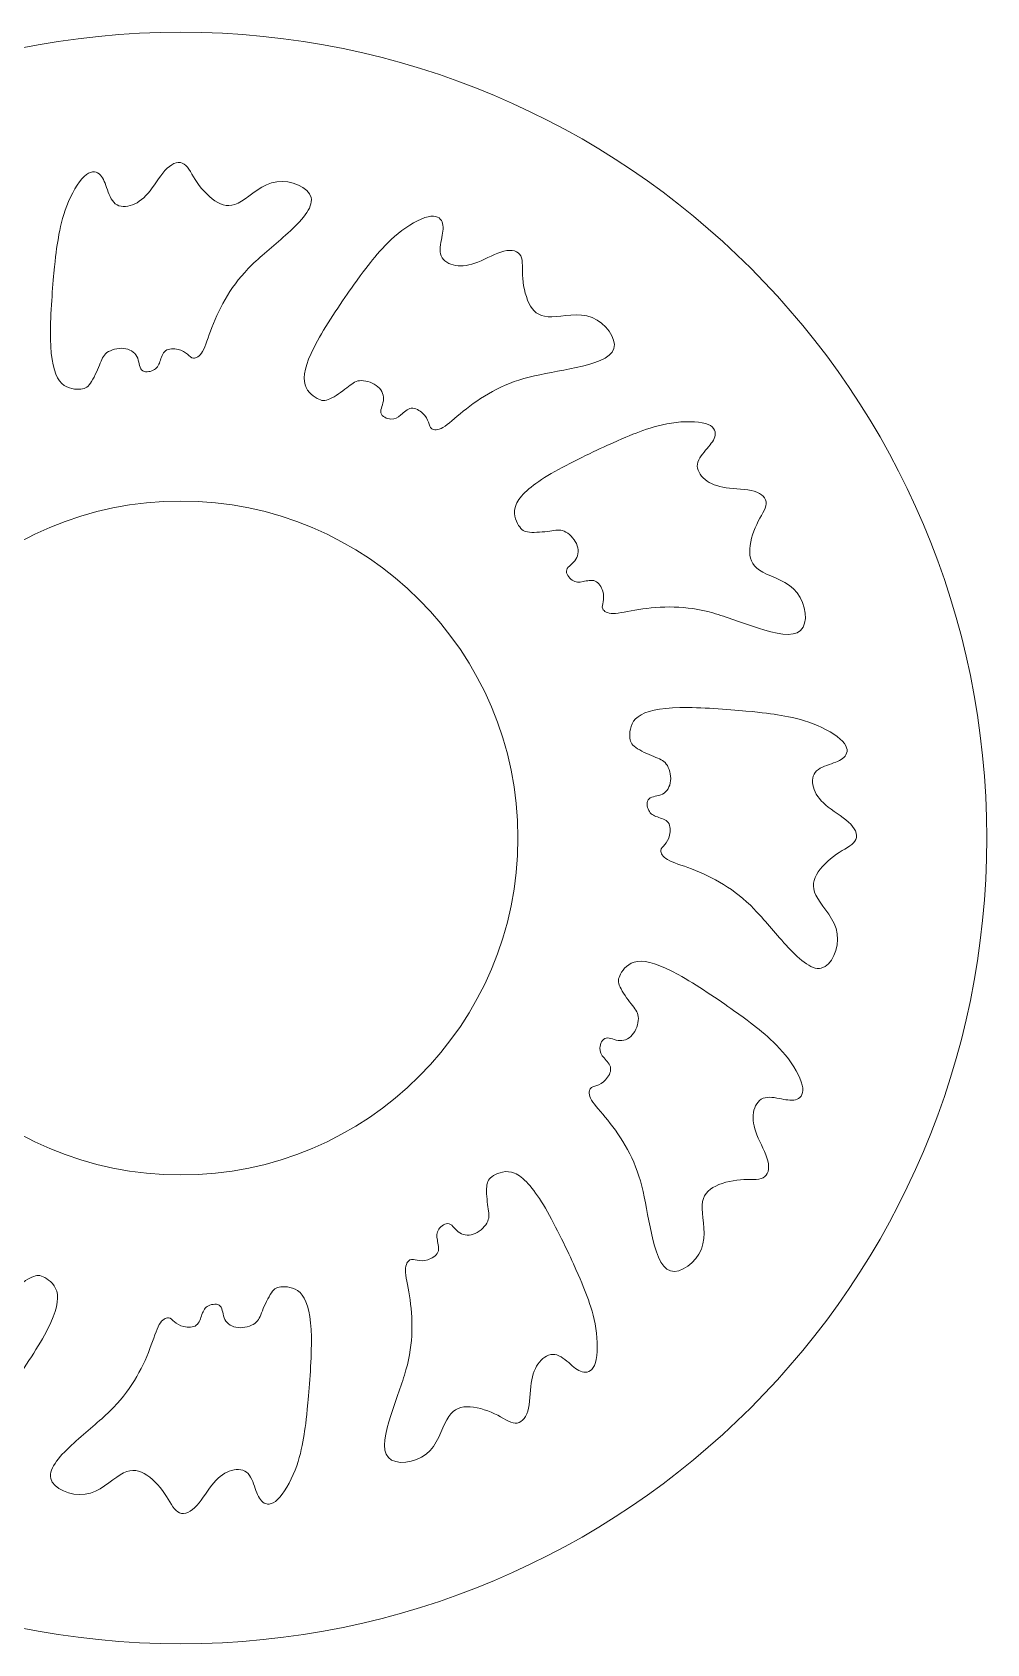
# Model space of a CAD drawing. Header units: centimetres. Extents: x -97 to 97, y -61 to 61.
# Drawn here: x 2.12 to 7.69, y -27.58 to -18.18 of the extents above; entities that cross this region are included whole.
import ezdxf

# ---------------------------------------------------------------- set-up
doc = ezdxf.new("R2010")
doc.units = ezdxf.units.CM
doc.header["$MEASUREMENT"] = 0
doc.layers.add('layer 1', color=7, linetype='Continuous')

msp = doc.modelspace()

# ---------------------------------------------------------------- linework, layer by layer
at = {"layer": 'layer 1', "color": 242, "lineweight": 9}
for points, knots in [([(2.98595, -27.57606), (5.58168, -27.57606), (7.68596, -25.47178), (7.68596, -22.87604), (7.68596, -22.87604), (7.68596, -20.2803), (5.58168, -18.17603), (2.98595, -18.17603), (2.98595, -18.17603), (0.39021, -18.17603), (-1.71407, -20.2803), (-1.71407, -22.87604), (-1.71407, -22.87604), (-1.71407, -25.47178), (0.39021, -27.57606), (2.98595, -27.57606)], [0, 0, 0, 0, 0.2, 0.2, 0.2, 0.2, 0.4, 0.4, 0.4, 0.4, 0.6, 0.6, 0.6, 0.6, 1, 1, 1, 1]), ([(2.24537, -19.58114), (2.23576, -19.68471), (2.22287, -19.84524), (2.22527, -19.96562), (2.22527, -19.96562), (2.22768, -20.08601), (2.24537, -20.1663), (2.2783, -20.20963), (2.2783, -20.20963), (2.31115, -20.25296), (2.35933, -20.25938), (2.39144, -20.25855), (2.39144, -20.25855), (2.42354, -20.25776), (2.43958, -20.24977), (2.45805, -20.22326), (2.45805, -20.22326), (2.47649, -20.19679), (2.49737, -20.15184), (2.51104, -20.11811), (2.51104, -20.11811), (2.52467, -20.08439), (2.53113, -20.06194), (2.55437, -20.04508), (2.55437, -20.04508), (2.57765, -20.02822), (2.61775, -20.01699), (2.65226, -20.02018), (2.65226, -20.02018), (2.68677, -20.02341), (2.71569, -20.0411), (2.72932, -20.06749), (2.72932, -20.06749), (2.74294, -20.09405), (2.74137, -20.12934), (2.75662, -20.14537), (2.75662, -20.14537), (2.77186, -20.16145), (2.80397, -20.15826), (2.82489, -20.14782), (2.82489, -20.14782), (2.84568, -20.13738), (2.85534, -20.11973), (2.86337, -20.09723), (2.86337, -20.09723), (2.87137, -20.07478), (2.87779, -20.04748), (2.89627, -20.03381), (2.89627, -20.03381), (2.9147, -20.02018), (2.94523, -20.02018), (2.9693, -20.02573), (2.9693, -20.02573), (2.99337, -20.03141), (3.01106, -20.04268), (3.0239, -20.0539), (3.0239, -20.0539), (3.03675, -20.06513), (3.04474, -20.0764), (3.0592, -20.07718), (3.0592, -20.07718), (3.07366, -20.07797), (3.09449, -20.06836), (3.11219, -20.03783), (3.11219, -20.03783), (3.12983, -20.00738), (3.14425, -19.95601), (3.1667, -19.89739), (3.1667, -19.89739), (3.1892, -19.83881), (3.21973, -19.77303), (3.25747, -19.71122), (3.25747, -19.71122), (3.29517, -19.64941), (3.34012, -19.59166), (3.40031, -19.533), (3.40031, -19.533), (3.4605, -19.47442), (3.53594, -19.41506), (3.61059, -19.34683), (3.61059, -19.34683), (3.68524, -19.2786), (3.75915, -19.2015), (3.74513, -19.14091), (3.74513, -19.14091), (3.73107, -19.08033), (3.62911, -19.03616), (3.54485, -19.04822), (3.54485, -19.04822), (3.46055, -19.06028), (3.39389, -19.12851), (3.33972, -19.16179), (3.33972, -19.16179), (3.28556, -19.19512), (3.2438, -19.1935), (3.20047, -19.16939), (3.20047, -19.16939), (3.15713, -19.14532), (3.11219, -19.0988), (3.08091, -19.05298), (3.08091, -19.05298), (3.04959, -19.00729), (3.0319, -18.96234), (3.00464, -18.94469), (3.00464, -18.94469), (2.9773, -18.92705), (2.94039, -18.93666), (2.90588, -18.96955), (2.90588, -18.96955), (2.87137, -19.00249), (2.83926, -19.05866), (2.80637, -19.10038), (2.80637, -19.10038), (2.77343, -19.14214), (2.73976, -19.16939), (2.70363, -19.18306), (2.70363, -19.18306), (2.66751, -19.19674), (2.62898, -19.19674), (2.60329, -19.17664), (2.60329, -19.17664), (2.57761, -19.15659), (2.56477, -19.11645), (2.55275, -19.08194), (2.55275, -19.08194), (2.5407, -19.04743), (2.52947, -19.01852), (2.50864, -19.00249), (2.50864, -19.00249), (2.48776, -18.98645), (2.45727, -18.98322), (2.42193, -19.01694), (2.42193, -19.01694), (2.38659, -19.05067), (2.34649, -19.12126), (2.32002, -19.18866), (2.32002, -19.18866), (2.2935, -19.2561), (2.28066, -19.32031), (2.27105, -19.3757), (2.27105, -19.3757), (2.2614, -19.43109), (2.25498, -19.47761), (2.24537, -19.58114)], [0, 0, 0, 0, 0.027027, 0.027027, 0.027027, 0.027027, 0.0540541, 0.0540541, 0.0540541, 0.0540541, 0.0810811, 0.0810811, 0.0810811, 0.0810811, 0.1081081, 0.1081081, 0.1081081, 0.1081081, 0.1351351, 0.1351351, 0.1351351, 0.1351351, 0.1621622, 0.1621622, 0.1621622, 0.1621622, 0.1891892, 0.1891892, 0.1891892, 0.1891892, 0.2162162, 0.2162162, 0.2162162, 0.2162162, 0.2432432, 0.2432432, 0.2432432, 0.2432432, 0.2702703, 0.2702703, 0.2702703, 0.2702703, 0.2972973, 0.2972973, 0.2972973, 0.2972973, 0.3243243, 0.3243243, 0.3243243, 0.3243243, 0.3513514, 0.3513514, 0.3513514, 0.3513514, 0.3783784, 0.3783784, 0.3783784, 0.3783784, 0.4054054, 0.4054054, 0.4054054, 0.4054054, 0.4324324, 0.4324324, 0.4324324, 0.4324324, 0.4594595, 0.4594595, 0.4594595, 0.4594595, 0.4864865, 0.4864865, 0.4864865, 0.4864865, 0.5135135, 0.5135135, 0.5135135, 0.5135135, 0.5405405, 0.5405405, 0.5405405, 0.5405405, 0.5675676, 0.5675676, 0.5675676, 0.5675676, 0.5945946, 0.5945946, 0.5945946, 0.5945946, 0.6216216, 0.6216216, 0.6216216, 0.6216216, 0.6486486, 0.6486486, 0.6486486, 0.6486486, 0.6756757, 0.6756757, 0.6756757, 0.6756757, 0.7027027, 0.7027027, 0.7027027, 0.7027027, 0.7297297, 0.7297297, 0.7297297, 0.7297297, 0.7567568, 0.7567568, 0.7567568, 0.7567568, 0.7837838, 0.7837838, 0.7837838, 0.7837838, 0.8108108, 0.8108108, 0.8108108, 0.8108108, 0.8378378, 0.8378378, 0.8378378, 0.8378378, 0.8648649, 0.8648649, 0.8648649, 0.8648649, 0.8918919, 0.8918919, 0.8918919, 0.8918919, 0.9189189, 0.9189189, 0.9189189, 0.9189189, 0.9459459, 0.9459459, 0.9459459, 0.9459459, 1, 1, 1, 1]), ([(3.99202, -19.65229), (3.93192, -19.73717), (3.84049, -19.86974), (3.78239, -19.97519), (3.78239, -19.97519), (3.7243, -20.08068), (3.69944, -20.15904), (3.7063, -20.21303), (3.7063, -20.21303), (3.71311, -20.26698), (3.7516, -20.29664), (3.77982, -20.31197), (3.77982, -20.31197), (3.80803, -20.32735), (3.8259, -20.32844), (3.85517, -20.31473), (3.85517, -20.31473), (3.88439, -20.30101), (3.92493, -20.27253), (3.95362, -20.25016), (3.95362, -20.25016), (3.98228, -20.22776), (3.9991, -20.21155), (4.02767, -20.20858), (4.02767, -20.20858), (4.05628, -20.20561), (4.09659, -20.21592), (4.1249, -20.23597), (4.1249, -20.23597), (4.15316, -20.25602), (4.16937, -20.28576), (4.16797, -20.31547), (4.16797, -20.31547), (4.16649, -20.34526), (4.14748, -20.37505), (4.15268, -20.39654), (4.15268, -20.39654), (4.15784, -20.41808), (4.18723, -20.4314), (4.21056, -20.4328), (4.21056, -20.4328), (4.2338, -20.43415), (4.25101, -20.42371), (4.26918, -20.40825), (4.26918, -20.40825), (4.28735, -20.39278), (4.30657, -20.37234), (4.32942, -20.36976), (4.32942, -20.36976), (4.35218, -20.36719), (4.3786, -20.38243), (4.39669, -20.39929), (4.39669, -20.39929), (4.41468, -20.41624), (4.42438, -20.43485), (4.42989, -20.45097), (4.42989, -20.45097), (4.43539, -20.46713), (4.4367, -20.48089), (4.4488, -20.4888), (4.4488, -20.4888), (4.46094, -20.4967), (4.48379, -20.4988), (4.51437, -20.4812), (4.51437, -20.4812), (4.5449, -20.46364), (4.58303, -20.42638), (4.63183, -20.38684), (4.63183, -20.38684), (4.68057, -20.34736), (4.73989, -20.30564), (4.80349, -20.271), (4.80349, -20.271), (4.86705, -20.23632), (4.93485, -20.20875), (5.01631, -20.18805), (5.01631, -20.18805), (5.09773, -20.16743), (5.19274, -20.15376), (5.29151, -20.13196), (5.29151, -20.13196), (5.39027, -20.11021), (5.49283, -20.08042), (5.51101, -20.02092), (5.51101, -20.02092), (5.52909, -19.96143), (5.46287, -19.87219), (5.38389, -19.84052), (5.38389, -19.84052), (5.30483, -19.8088), (5.21301, -19.83453), (5.14945, -19.83628), (5.14945, -19.83628), (5.0859, -19.83807), (5.05051, -19.81579), (5.02505, -19.77325), (5.02505, -19.77325), (4.99954, -19.73075), (4.9839, -19.66798), (4.97971, -19.61267), (4.97971, -19.61267), (4.97543, -19.55742), (4.98259, -19.50967), (4.96783, -19.48076), (4.96783, -19.48076), (4.95297, -19.45179), (4.91619, -19.44166), (4.86985, -19.45289), (4.86985, -19.45289), (4.8235, -19.46416), (4.76759, -19.49674), (4.71827, -19.51644), (4.71827, -19.51644), (4.66887, -19.53614), (4.62606, -19.54291), (4.58793, -19.53667), (4.58793, -19.53667), (4.54984, -19.53047), (4.51646, -19.5112), (4.50428, -19.48093), (4.50428, -19.48093), (4.49204, -19.45075), (4.501, -19.40955), (4.50786, -19.37365), (4.50786, -19.37365), (4.51467, -19.33774), (4.51939, -19.30708), (4.50934, -19.28279), (4.50934, -19.28279), (4.4993, -19.25846), (4.47448, -19.24042), (4.42705, -19.25195), (4.42705, -19.25195), (4.37956, -19.26348), (4.30954, -19.30459), (4.25293, -19.34971), (4.25293, -19.34971), (4.19623, -19.39488), (4.15303, -19.44406), (4.11699, -19.48722), (4.11699, -19.48722), (4.08096, -19.53033), (4.05213, -19.56742), (3.99202, -19.65229)], [0, 0, 0, 0, 0.027027, 0.027027, 0.027027, 0.027027, 0.0540541, 0.0540541, 0.0540541, 0.0540541, 0.0810811, 0.0810811, 0.0810811, 0.0810811, 0.1081081, 0.1081081, 0.1081081, 0.1081081, 0.1351351, 0.1351351, 0.1351351, 0.1351351, 0.1621622, 0.1621622, 0.1621622, 0.1621622, 0.1891892, 0.1891892, 0.1891892, 0.1891892, 0.2162162, 0.2162162, 0.2162162, 0.2162162, 0.2432432, 0.2432432, 0.2432432, 0.2432432, 0.2702703, 0.2702703, 0.2702703, 0.2702703, 0.2972973, 0.2972973, 0.2972973, 0.2972973, 0.3243243, 0.3243243, 0.3243243, 0.3243243, 0.3513514, 0.3513514, 0.3513514, 0.3513514, 0.3783784, 0.3783784, 0.3783784, 0.3783784, 0.4054054, 0.4054054, 0.4054054, 0.4054054, 0.4324324, 0.4324324, 0.4324324, 0.4324324, 0.4594595, 0.4594595, 0.4594595, 0.4594595, 0.4864865, 0.4864865, 0.4864865, 0.4864865, 0.5135135, 0.5135135, 0.5135135, 0.5135135, 0.5405405, 0.5405405, 0.5405405, 0.5405405, 0.5675676, 0.5675676, 0.5675676, 0.5675676, 0.5945946, 0.5945946, 0.5945946, 0.5945946, 0.6216216, 0.6216216, 0.6216216, 0.6216216, 0.6486486, 0.6486486, 0.6486486, 0.6486486, 0.6756757, 0.6756757, 0.6756757, 0.6756757, 0.7027027, 0.7027027, 0.7027027, 0.7027027, 0.7297297, 0.7297297, 0.7297297, 0.7297297, 0.7567568, 0.7567568, 0.7567568, 0.7567568, 0.7837838, 0.7837838, 0.7837838, 0.7837838, 0.8108108, 0.8108108, 0.8108108, 0.8108108, 0.8378378, 0.8378378, 0.8378378, 0.8378378, 0.8648649, 0.8648649, 0.8648649, 0.8648649, 0.8918919, 0.8918919, 0.8918919, 0.8918919, 0.9189189, 0.9189189, 0.9189189, 0.9189189, 0.9459459, 0.9459459, 0.9459459, 0.9459459, 1, 1, 1, 1]), ([(5.46912, -20.58721), (5.37463, -20.63067), (5.22917, -20.69978), (5.12613, -20.76207), (5.12613, -20.76207), (5.02304, -20.82436), (4.96237, -20.87979), (4.94131, -20.92998), (4.94131, -20.92998), (4.92021, -20.98013), (4.93873, -21.02503), (4.95551, -21.05242), (4.95551, -21.05242), (4.97224, -21.07985), (4.98718, -21.08973), (5.01937, -21.09248), (5.01937, -21.09248), (5.05152, -21.09523), (5.10088, -21.09082), (5.13692, -21.08579), (5.13692, -21.08579), (5.17295, -21.08073), (5.19563, -21.07509), (5.22183, -21.0868), (5.22183, -21.0868), (5.24809, -21.09855), (5.27788, -21.12764), (5.29234, -21.15914), (5.29234, -21.15914), (5.30679, -21.19063), (5.30596, -21.22453), (5.28989, -21.24951), (5.28989, -21.24951), (5.27373, -21.27459), (5.24236, -21.29088), (5.23612, -21.31211), (5.23612, -21.31211), (5.22983, -21.33334), (5.24861, -21.35955), (5.26814, -21.37243), (5.26814, -21.37243), (5.28757, -21.38523), (5.30767, -21.3848), (5.33117, -21.38047), (5.33117, -21.38047), (5.35463, -21.37619), (5.38149, -21.36811), (5.40255, -21.37728), (5.40255, -21.37728), (5.42356, -21.38641), (5.43884, -21.41284), (5.44605, -21.43647), (5.44605, -21.43647), (5.45317, -21.46015), (5.45225, -21.48111), (5.44898, -21.49784), (5.44898, -21.49784), (5.44566, -21.51457), (5.43989, -21.52715), (5.44645, -21.54004), (5.44645, -21.54004), (5.453, -21.55297), (5.47174, -21.5662), (5.50703, -21.56625), (5.50703, -21.56625), (5.54224, -21.56634), (5.59391, -21.5531), (5.6559, -21.54327), (5.6559, -21.54327), (5.71788, -21.53344), (5.79013, -21.52698), (5.86251, -21.52877), (5.86251, -21.52877), (5.93489, -21.53052), (6.0074, -21.54056), (6.0883, -21.56337), (6.0883, -21.56337), (6.16911, -21.58621), (6.25822, -21.62186), (6.35467, -21.65239), (6.35467, -21.65239), (6.45108, -21.68292), (6.55478, -21.70839), (6.60025, -21.66597), (6.60025, -21.66597), (6.64568, -21.62347), (6.63297, -21.51309), (6.58038, -21.44617), (6.58038, -21.44617), (6.52778, -21.37916), (6.4354, -21.35557), (6.37949, -21.3253), (6.37949, -21.3253), (6.32353, -21.29507), (6.30405, -21.25807), (6.30326, -21.2085), (6.30326, -21.2085), (6.30243, -21.15892), (6.32025, -21.09676), (6.34428, -21.04674), (6.34428, -21.04674), (6.36822, -20.99677), (6.39827, -20.95899), (6.39993, -20.92657), (6.39993, -20.92657), (6.40154, -20.89408), (6.37477, -20.86691), (6.32903, -20.85345), (6.32903, -20.85345), (6.28325, -20.84004), (6.21856, -20.8403), (6.16597, -20.8327), (6.16597, -20.8327), (6.11333, -20.82506), (6.07288, -20.80951), (6.04301, -20.78505), (6.04301, -20.78505), (6.01308, -20.76063), (5.99382, -20.72726), (5.99841, -20.69497), (5.99841, -20.69497), (6.00291, -20.66269), (6.03125, -20.6315), (6.05515, -20.60385), (6.05515, -20.60385), (6.079, -20.57616), (6.09844, -20.55196), (6.10189, -20.52588), (6.10189, -20.52588), (6.10534, -20.4998), (6.09289, -20.47176), (6.04602, -20.45805), (6.04602, -20.45805), (5.99915, -20.44429), (5.91794, -20.44485), (5.84635, -20.45564), (5.84635, -20.45564), (5.77467, -20.46639), (5.71264, -20.4874), (5.65987, -20.50675), (5.65987, -20.50675), (5.60711, -20.5261), (5.5636, -20.54379), (5.46912, -20.58721)], [0, 0, 0, 0, 0.027027, 0.027027, 0.027027, 0.027027, 0.0540541, 0.0540541, 0.0540541, 0.0540541, 0.0810811, 0.0810811, 0.0810811, 0.0810811, 0.1081081, 0.1081081, 0.1081081, 0.1081081, 0.1351351, 0.1351351, 0.1351351, 0.1351351, 0.1621622, 0.1621622, 0.1621622, 0.1621622, 0.1891892, 0.1891892, 0.1891892, 0.1891892, 0.2162162, 0.2162162, 0.2162162, 0.2162162, 0.2432432, 0.2432432, 0.2432432, 0.2432432, 0.2702703, 0.2702703, 0.2702703, 0.2702703, 0.2972973, 0.2972973, 0.2972973, 0.2972973, 0.3243243, 0.3243243, 0.3243243, 0.3243243, 0.3513514, 0.3513514, 0.3513514, 0.3513514, 0.3783784, 0.3783784, 0.3783784, 0.3783784, 0.4054054, 0.4054054, 0.4054054, 0.4054054, 0.4324324, 0.4324324, 0.4324324, 0.4324324, 0.4594595, 0.4594595, 0.4594595, 0.4594595, 0.4864865, 0.4864865, 0.4864865, 0.4864865, 0.5135135, 0.5135135, 0.5135135, 0.5135135, 0.5405405, 0.5405405, 0.5405405, 0.5405405, 0.5675676, 0.5675676, 0.5675676, 0.5675676, 0.5945946, 0.5945946, 0.5945946, 0.5945946, 0.6216216, 0.6216216, 0.6216216, 0.6216216, 0.6486486, 0.6486486, 0.6486486, 0.6486486, 0.6756757, 0.6756757, 0.6756757, 0.6756757, 0.7027027, 0.7027027, 0.7027027, 0.7027027, 0.7297297, 0.7297297, 0.7297297, 0.7297297, 0.7567568, 0.7567568, 0.7567568, 0.7567568, 0.7837838, 0.7837838, 0.7837838, 0.7837838, 0.8108108, 0.8108108, 0.8108108, 0.8108108, 0.8378378, 0.8378378, 0.8378378, 0.8378378, 0.8648649, 0.8648649, 0.8648649, 0.8648649, 0.8918919, 0.8918919, 0.8918919, 0.8918919, 0.9189189, 0.9189189, 0.9189189, 0.9189189, 0.9459459, 0.9459459, 0.9459459, 0.9459459, 1, 1, 1, 1]), ([(2.98595, -24.84172), (4.07157, -24.84172), (4.95162, -23.96166), (4.95162, -22.87604), (4.95162, -22.87604), (4.95162, -21.79042), (4.07157, -20.91037), (2.98595, -20.91037), (2.98595, -20.91037), (1.90033, -20.91037), (1.02027, -21.79042), (1.02027, -22.87604), (1.02027, -22.87604), (1.02027, -23.96166), (1.90033, -24.84172), (2.98595, -24.84172)], [0, 0, 0, 0, 0.2, 0.2, 0.2, 0.2, 0.4, 0.4, 0.4, 0.4, 0.6, 0.6, 0.6, 0.6, 1, 1, 1, 1]), ([(6.28085, -22.13546), (6.17728, -22.12585), (6.01675, -22.11297), (5.89637, -22.11537), (5.89637, -22.11537), (5.77598, -22.11777), (5.69569, -22.13546), (5.65236, -22.1684), (5.65236, -22.1684), (5.60903, -22.20125), (5.60261, -22.24943), (5.60344, -22.28154), (5.60344, -22.28154), (5.60422, -22.31364), (5.61222, -22.32967), (5.63873, -22.34815), (5.63873, -22.34815), (5.6652, -22.36658), (5.71015, -22.38746), (5.74387, -22.40114), (5.74387, -22.40114), (5.7776, -22.41476), (5.80005, -22.42123), (5.81691, -22.44447), (5.81691, -22.44447), (5.83377, -22.46775), (5.845, -22.50785), (5.84181, -22.54236), (5.84181, -22.54236), (5.83858, -22.57687), (5.82088, -22.60578), (5.7945, -22.61941), (5.7945, -22.61941), (5.76794, -22.63304), (5.73265, -22.63147), (5.71662, -22.64671), (5.71662, -22.64671), (5.70054, -22.66196), (5.70373, -22.69407), (5.71417, -22.71499), (5.71417, -22.71499), (5.72461, -22.73578), (5.74226, -22.74543), (5.76475, -22.75347), (5.76475, -22.75347), (5.78721, -22.76147), (5.81451, -22.76789), (5.82818, -22.78636), (5.82818, -22.78636), (5.84181, -22.8048), (5.84181, -22.83533), (5.83626, -22.8594), (5.83626, -22.8594), (5.83058, -22.88347), (5.81931, -22.90116), (5.80809, -22.914), (5.80809, -22.914), (5.79686, -22.92684), (5.78559, -22.93484), (5.7848, -22.9493), (5.7848, -22.9493), (5.78402, -22.96376), (5.79363, -22.98459), (5.82416, -23.00228), (5.82416, -23.00228), (5.85461, -23.01993), (5.90598, -23.03435), (5.9646, -23.0568), (5.9646, -23.0568), (6.02317, -23.07929), (6.08896, -23.10983), (6.15077, -23.14757), (6.15077, -23.14757), (6.21258, -23.18527), (6.27032, -23.23021), (6.32899, -23.29041), (6.32899, -23.29041), (6.38757, -23.3506), (6.44693, -23.42604), (6.51516, -23.50069), (6.51516, -23.50069), (6.58339, -23.57534), (6.66049, -23.64925), (6.72108, -23.63523), (6.72108, -23.63523), (6.78166, -23.62116), (6.82582, -23.51921), (6.81377, -23.43495), (6.81377, -23.43495), (6.80171, -23.35064), (6.73348, -23.28399), (6.7002, -23.22982), (6.7002, -23.22982), (6.66687, -23.17566), (6.66848, -23.1339), (6.6926, -23.09056), (6.6926, -23.09056), (6.71666, -23.04723), (6.76318, -23.00228), (6.80901, -22.97101), (6.80901, -22.97101), (6.8547, -22.93969), (6.89965, -22.922), (6.91729, -22.89474), (6.91729, -22.89474), (6.93494, -22.86739), (6.92533, -22.83048), (6.89244, -22.79597), (6.89244, -22.79597), (6.8595, -22.76147), (6.80333, -22.72936), (6.76161, -22.69647), (6.76161, -22.69647), (6.71985, -22.66353), (6.6926, -22.62985), (6.67892, -22.59373), (6.67892, -22.59373), (6.66525, -22.5576), (6.66525, -22.51908), (6.68534, -22.49339), (6.68534, -22.49339), (6.70539, -22.46771), (6.74554, -22.45486), (6.78005, -22.44285), (6.78005, -22.44285), (6.81455, -22.4308), (6.84347, -22.41957), (6.8595, -22.39873), (6.8595, -22.39873), (6.87553, -22.37785), (6.87877, -22.34736), (6.84504, -22.31203), (6.84504, -22.31203), (6.81132, -22.27669), (6.74073, -22.23659), (6.67333, -22.21012), (6.67333, -22.21012), (6.60589, -22.1836), (6.54167, -22.17076), (6.48629, -22.16115), (6.48629, -22.16115), (6.4309, -22.1515), (6.38438, -22.14507), (6.28085, -22.13546)], [0, 0, 0, 0, 0.027027, 0.027027, 0.027027, 0.027027, 0.0540541, 0.0540541, 0.0540541, 0.0540541, 0.0810811, 0.0810811, 0.0810811, 0.0810811, 0.1081081, 0.1081081, 0.1081081, 0.1081081, 0.1351351, 0.1351351, 0.1351351, 0.1351351, 0.1621622, 0.1621622, 0.1621622, 0.1621622, 0.1891892, 0.1891892, 0.1891892, 0.1891892, 0.2162162, 0.2162162, 0.2162162, 0.2162162, 0.2432432, 0.2432432, 0.2432432, 0.2432432, 0.2702703, 0.2702703, 0.2702703, 0.2702703, 0.2972973, 0.2972973, 0.2972973, 0.2972973, 0.3243243, 0.3243243, 0.3243243, 0.3243243, 0.3513514, 0.3513514, 0.3513514, 0.3513514, 0.3783784, 0.3783784, 0.3783784, 0.3783784, 0.4054054, 0.4054054, 0.4054054, 0.4054054, 0.4324324, 0.4324324, 0.4324324, 0.4324324, 0.4594595, 0.4594595, 0.4594595, 0.4594595, 0.4864865, 0.4864865, 0.4864865, 0.4864865, 0.5135135, 0.5135135, 0.5135135, 0.5135135, 0.5405405, 0.5405405, 0.5405405, 0.5405405, 0.5675676, 0.5675676, 0.5675676, 0.5675676, 0.5945946, 0.5945946, 0.5945946, 0.5945946, 0.6216216, 0.6216216, 0.6216216, 0.6216216, 0.6486486, 0.6486486, 0.6486486, 0.6486486, 0.6756757, 0.6756757, 0.6756757, 0.6756757, 0.7027027, 0.7027027, 0.7027027, 0.7027027, 0.7297297, 0.7297297, 0.7297297, 0.7297297, 0.7567568, 0.7567568, 0.7567568, 0.7567568, 0.7837838, 0.7837838, 0.7837838, 0.7837838, 0.8108108, 0.8108108, 0.8108108, 0.8108108, 0.8378378, 0.8378378, 0.8378378, 0.8378378, 0.8648649, 0.8648649, 0.8648649, 0.8648649, 0.8918919, 0.8918919, 0.8918919, 0.8918919, 0.9189189, 0.9189189, 0.9189189, 0.9189189, 0.9459459, 0.9459459, 0.9459459, 0.9459459, 1, 1, 1, 1]), ([(6.20969, -23.88212), (6.12482, -23.82201), (5.99225, -23.73059), (5.8868, -23.67249), (5.8868, -23.67249), (5.78131, -23.61439), (5.70294, -23.58954), (5.64895, -23.5964), (5.64895, -23.5964), (5.59501, -23.60321), (5.56535, -23.64169), (5.55001, -23.66991), (5.55001, -23.66991), (5.53464, -23.69813), (5.53355, -23.716), (5.54726, -23.74526), (5.54726, -23.74526), (5.56098, -23.77449), (5.58946, -23.81502), (5.61182, -23.84372), (5.61182, -23.84372), (5.63423, -23.87238), (5.65044, -23.8892), (5.65341, -23.91776), (5.65341, -23.91776), (5.65638, -23.94637), (5.64607, -23.98669), (5.62602, -24.015), (5.62602, -24.015), (5.60597, -24.04326), (5.57622, -24.05947), (5.54652, -24.05807), (5.54652, -24.05807), (5.51673, -24.05658), (5.48694, -24.03758), (5.46545, -24.04278), (5.46545, -24.04278), (5.44391, -24.04793), (5.43059, -24.07733), (5.42919, -24.10066), (5.42919, -24.10066), (5.42784, -24.1239), (5.43828, -24.14111), (5.45374, -24.15928), (5.45374, -24.15928), (5.4692, -24.17745), (5.48965, -24.19667), (5.49222, -24.21952), (5.49222, -24.21952), (5.4948, -24.24227), (5.47956, -24.2687), (5.46269, -24.28679), (5.46269, -24.28679), (5.44575, -24.30478), (5.42714, -24.31448), (5.41102, -24.31998), (5.41102, -24.31998), (5.39486, -24.32549), (5.3811, -24.3268), (5.37319, -24.3389), (5.37319, -24.3389), (5.36528, -24.35104), (5.36319, -24.37389), (5.38079, -24.40446), (5.38079, -24.40446), (5.39835, -24.435), (5.43561, -24.47313), (5.47514, -24.52192), (5.47514, -24.52192), (5.51463, -24.57067), (5.55635, -24.62999), (5.59099, -24.69359), (5.59099, -24.69359), (5.62567, -24.75715), (5.65323, -24.82494), (5.67394, -24.90641), (5.67394, -24.90641), (5.69456, -24.98783), (5.70823, -25.08284), (5.73003, -25.1816), (5.73003, -25.1816), (5.75178, -25.28037), (5.78157, -25.38293), (5.84107, -25.4011), (5.84107, -25.4011), (5.90056, -25.41919), (5.9898, -25.35297), (6.02147, -25.27399), (6.02147, -25.27399), (6.05318, -25.19493), (6.02745, -25.10311), (6.02571, -25.03955), (6.02571, -25.03955), (6.02392, -24.97599), (6.04619, -24.94061), (6.08874, -24.91515), (6.08874, -24.91515), (6.13124, -24.88964), (6.19401, -24.874), (6.24931, -24.8698), (6.24931, -24.8698), (6.30457, -24.86552), (6.35232, -24.87269), (6.38123, -24.85792), (6.38123, -24.85792), (6.41019, -24.84307), (6.42033, -24.80629), (6.4091, -24.75995), (6.4091, -24.75995), (6.39783, -24.7136), (6.36524, -24.65769), (6.34554, -24.60837), (6.34554, -24.60837), (6.32584, -24.55897), (6.31907, -24.51616), (6.32532, -24.47802), (6.32532, -24.47802), (6.33152, -24.43993), (6.35079, -24.40656), (6.38106, -24.39437), (6.38106, -24.39437), (6.41124, -24.38214), (6.45243, -24.3911), (6.48834, -24.39796), (6.48834, -24.39796), (6.52425, -24.40477), (6.55491, -24.40949), (6.5792, -24.39944), (6.5792, -24.39944), (6.60353, -24.38939), (6.62157, -24.36458), (6.61004, -24.31714), (6.61004, -24.31714), (6.5985, -24.26966), (6.5574, -24.19964), (6.51228, -24.14303), (6.51228, -24.14303), (6.46711, -24.08633), (6.41792, -24.04313), (6.37477, -24.00709), (6.37477, -24.00709), (6.33165, -23.97105), (6.29457, -23.94222), (6.20969, -23.88212)], [0, 0, 0, 0, 0.027027, 0.027027, 0.027027, 0.027027, 0.0540541, 0.0540541, 0.0540541, 0.0540541, 0.0810811, 0.0810811, 0.0810811, 0.0810811, 0.1081081, 0.1081081, 0.1081081, 0.1081081, 0.1351351, 0.1351351, 0.1351351, 0.1351351, 0.1621622, 0.1621622, 0.1621622, 0.1621622, 0.1891892, 0.1891892, 0.1891892, 0.1891892, 0.2162162, 0.2162162, 0.2162162, 0.2162162, 0.2432432, 0.2432432, 0.2432432, 0.2432432, 0.2702703, 0.2702703, 0.2702703, 0.2702703, 0.2972973, 0.2972973, 0.2972973, 0.2972973, 0.3243243, 0.3243243, 0.3243243, 0.3243243, 0.3513514, 0.3513514, 0.3513514, 0.3513514, 0.3783784, 0.3783784, 0.3783784, 0.3783784, 0.4054054, 0.4054054, 0.4054054, 0.4054054, 0.4324324, 0.4324324, 0.4324324, 0.4324324, 0.4594595, 0.4594595, 0.4594595, 0.4594595, 0.4864865, 0.4864865, 0.4864865, 0.4864865, 0.5135135, 0.5135135, 0.5135135, 0.5135135, 0.5405405, 0.5405405, 0.5405405, 0.5405405, 0.5675676, 0.5675676, 0.5675676, 0.5675676, 0.5945946, 0.5945946, 0.5945946, 0.5945946, 0.6216216, 0.6216216, 0.6216216, 0.6216216, 0.6486486, 0.6486486, 0.6486486, 0.6486486, 0.6756757, 0.6756757, 0.6756757, 0.6756757, 0.7027027, 0.7027027, 0.7027027, 0.7027027, 0.7297297, 0.7297297, 0.7297297, 0.7297297, 0.7567568, 0.7567568, 0.7567568, 0.7567568, 0.7837838, 0.7837838, 0.7837838, 0.7837838, 0.8108108, 0.8108108, 0.8108108, 0.8108108, 0.8378378, 0.8378378, 0.8378378, 0.8378378, 0.8648649, 0.8648649, 0.8648649, 0.8648649, 0.8918919, 0.8918919, 0.8918919, 0.8918919, 0.9189189, 0.9189189, 0.9189189, 0.9189189, 0.9459459, 0.9459459, 0.9459459, 0.9459459, 1, 1, 1, 1]), ([(5.27478, -25.35921), (5.23131, -25.26473), (5.16221, -25.11927), (5.09992, -25.01623), (5.09992, -25.01623), (5.03763, -24.91314), (4.9822, -24.85246), (4.93201, -24.83141), (4.93201, -24.83141), (4.88186, -24.81031), (4.83696, -24.82883), (4.80957, -24.8456), (4.80957, -24.8456), (4.78213, -24.86234), (4.77226, -24.87727), (4.76951, -24.90947), (4.76951, -24.90947), (4.76676, -24.94162), (4.77117, -24.99098), (4.77619, -25.02701), (4.77619, -25.02701), (4.78126, -25.06305), (4.7869, -25.08572), (4.77519, -25.11193), (4.77519, -25.11193), (4.76344, -25.13818), (4.73435, -25.16798), (4.70285, -25.18243), (4.70285, -25.18243), (4.67136, -25.19689), (4.63746, -25.19606), (4.61248, -25.17999), (4.61248, -25.17999), (4.5874, -25.16383), (4.57111, -25.13246), (4.54988, -25.12622), (4.54988, -25.12622), (4.52865, -25.11993), (4.50244, -25.13871), (4.48955, -25.15823), (4.48955, -25.15823), (4.47676, -25.17767), (4.47719, -25.19777), (4.48152, -25.22127), (4.48152, -25.22127), (4.4858, -25.24472), (4.49388, -25.27159), (4.48471, -25.29264), (4.48471, -25.29264), (4.47558, -25.31365), (4.44915, -25.32894), (4.42552, -25.33615), (4.42552, -25.33615), (4.40184, -25.34327), (4.38088, -25.34235), (4.36414, -25.33908), (4.36414, -25.33908), (4.34741, -25.33576), (4.33483, -25.32999), (4.32195, -25.33654), (4.32195, -25.33654), (4.30902, -25.3431), (4.29578, -25.36183), (4.29574, -25.39713), (4.29574, -25.39713), (4.29565, -25.43234), (4.30889, -25.48401), (4.31872, -25.546), (4.31872, -25.546), (4.32854, -25.60798), (4.33501, -25.68023), (4.33322, -25.75261), (4.33322, -25.75261), (4.33147, -25.82499), (4.32142, -25.8975), (4.29862, -25.9784), (4.29862, -25.9784), (4.27578, -26.05921), (4.24013, -26.14832), (4.2096, -26.24477), (4.2096, -26.24477), (4.17907, -26.34118), (4.1536, -26.44488), (4.19601, -26.49035), (4.19601, -26.49035), (4.23852, -26.53578), (4.3489, -26.52307), (4.41582, -26.47048), (4.41582, -26.47048), (4.48283, -26.41788), (4.50642, -26.3255), (4.53669, -26.26958), (4.53669, -26.26958), (4.56692, -26.21363), (4.60391, -26.19414), (4.65349, -26.19336), (4.65349, -26.19336), (4.70307, -26.19253), (4.76523, -26.21035), (4.81525, -26.23438), (4.81525, -26.23438), (4.86522, -26.25831), (4.903, -26.28837), (4.93541, -26.29003), (4.93541, -26.29003), (4.96791, -26.29164), (4.99508, -26.26487), (5.00854, -26.21913), (5.00854, -26.21913), (5.02195, -26.17335), (5.02168, -26.10866), (5.02929, -26.05607), (5.02929, -26.05607), (5.03693, -26.00343), (5.05248, -25.96298), (5.07694, -25.9331), (5.07694, -25.9331), (5.10136, -25.90318), (5.13473, -25.88392), (5.16701, -25.8885), (5.16701, -25.8885), (5.19929, -25.893), (5.23048, -25.92135), (5.25813, -25.94525), (5.25813, -25.94525), (5.28583, -25.9691), (5.31003, -25.98854), (5.33611, -25.99199), (5.33611, -25.99199), (5.36218, -25.99544), (5.39023, -25.98299), (5.40394, -25.93612), (5.40394, -25.93612), (5.4177, -25.88925), (5.41713, -25.80804), (5.40635, -25.73645), (5.40635, -25.73645), (5.3956, -25.66477), (5.37459, -25.60274), (5.35524, -25.54997), (5.35524, -25.54997), (5.33589, -25.4972), (5.3182, -25.4537), (5.27478, -25.35921)], [0, 0, 0, 0, 0.027027, 0.027027, 0.027027, 0.027027, 0.0540541, 0.0540541, 0.0540541, 0.0540541, 0.0810811, 0.0810811, 0.0810811, 0.0810811, 0.1081081, 0.1081081, 0.1081081, 0.1081081, 0.1351351, 0.1351351, 0.1351351, 0.1351351, 0.1621622, 0.1621622, 0.1621622, 0.1621622, 0.1891892, 0.1891892, 0.1891892, 0.1891892, 0.2162162, 0.2162162, 0.2162162, 0.2162162, 0.2432432, 0.2432432, 0.2432432, 0.2432432, 0.2702703, 0.2702703, 0.2702703, 0.2702703, 0.2972973, 0.2972973, 0.2972973, 0.2972973, 0.3243243, 0.3243243, 0.3243243, 0.3243243, 0.3513514, 0.3513514, 0.3513514, 0.3513514, 0.3783784, 0.3783784, 0.3783784, 0.3783784, 0.4054054, 0.4054054, 0.4054054, 0.4054054, 0.4324324, 0.4324324, 0.4324324, 0.4324324, 0.4594595, 0.4594595, 0.4594595, 0.4594595, 0.4864865, 0.4864865, 0.4864865, 0.4864865, 0.5135135, 0.5135135, 0.5135135, 0.5135135, 0.5405405, 0.5405405, 0.5405405, 0.5405405, 0.5675676, 0.5675676, 0.5675676, 0.5675676, 0.5945946, 0.5945946, 0.5945946, 0.5945946, 0.6216216, 0.6216216, 0.6216216, 0.6216216, 0.6486486, 0.6486486, 0.6486486, 0.6486486, 0.6756757, 0.6756757, 0.6756757, 0.6756757, 0.7027027, 0.7027027, 0.7027027, 0.7027027, 0.7297297, 0.7297297, 0.7297297, 0.7297297, 0.7567568, 0.7567568, 0.7567568, 0.7567568, 0.7837838, 0.7837838, 0.7837838, 0.7837838, 0.8108108, 0.8108108, 0.8108108, 0.8108108, 0.8378378, 0.8378378, 0.8378378, 0.8378378, 0.8648649, 0.8648649, 0.8648649, 0.8648649, 0.8918919, 0.8918919, 0.8918919, 0.8918919, 0.9189189, 0.9189189, 0.9189189, 0.9189189, 0.9459459, 0.9459459, 0.9459459, 0.9459459, 1, 1, 1, 1]), ([(1.97987, -26.09979), (2.03998, -26.01492), (2.1314, -25.88235), (2.1895, -25.7769), (2.1895, -25.7769), (2.24759, -25.67141), (2.27245, -25.59304), (2.26559, -25.53905), (2.26559, -25.53905), (2.25878, -25.4851), (2.22029, -25.45544), (2.19208, -25.44011), (2.19208, -25.44011), (2.16386, -25.42474), (2.14599, -25.42364), (2.11672, -25.43736), (2.11672, -25.43736), (2.0875, -25.45108), (2.04696, -25.47956), (2.01827, -25.50192), (2.01827, -25.50192), (1.98961, -25.52433), (1.97279, -25.54054), (1.94423, -25.54351), (1.94423, -25.54351), (1.91561, -25.54648), (1.8753, -25.53617), (1.84699, -25.51612), (1.84699, -25.51612), (1.81873, -25.49607), (1.80252, -25.46632), (1.80392, -25.43662), (1.80392, -25.43662), (1.80541, -25.40683), (1.82441, -25.37704), (1.81921, -25.35554), (1.81921, -25.35554), (1.81405, -25.33401), (1.78466, -25.32069), (1.76133, -25.31929), (1.76133, -25.31929), (1.73809, -25.31793), (1.72088, -25.32837), (1.70271, -25.34384), (1.70271, -25.34384), (1.68454, -25.3593), (1.66532, -25.37974), (1.64247, -25.38232), (1.64247, -25.38232), (1.61971, -25.3849), (1.59329, -25.36965), (1.5752, -25.35279), (1.5752, -25.35279), (1.55721, -25.33584), (1.54751, -25.31724), (1.542, -25.30112), (1.542, -25.30112), (1.5365, -25.28496), (1.53519, -25.2712), (1.52309, -25.26329), (1.52309, -25.26329), (1.51095, -25.25538), (1.4881, -25.25329), (1.45752, -25.27089), (1.45752, -25.27089), (1.42699, -25.28845), (1.38886, -25.32571), (1.34006, -25.36524), (1.34006, -25.36524), (1.29132, -25.40473), (1.232, -25.44645), (1.1684, -25.48109), (1.1684, -25.48109), (1.10484, -25.51577), (1.037, -25.54333), (0.95558, -25.56404), (0.95558, -25.56404), (0.87416, -25.58465), (0.77915, -25.59833), (0.68038, -25.62012), (0.68038, -25.62012), (0.58162, -25.64188), (0.47906, -25.67167), (0.46088, -25.73116), (0.46088, -25.73116), (0.4428, -25.79066), (0.50902, -25.8799), (0.588, -25.91157), (0.588, -25.91157), (0.66706, -25.94328), (0.75888, -25.91755), (0.82244, -25.91581), (0.82244, -25.91581), (0.88599, -25.91401), (0.92138, -25.93629), (0.94684, -25.97884), (0.94684, -25.97884), (0.97235, -26.02134), (0.98799, -26.08411), (0.99218, -26.13941), (0.99218, -26.13941), (0.99646, -26.19467), (0.9893, -26.24241), (1.00407, -26.27133), (1.00407, -26.27133), (1.01892, -26.30029), (1.0557, -26.31043), (1.10204, -26.2992), (1.10204, -26.2992), (1.14839, -26.28793), (1.2043, -26.25534), (1.25362, -26.23564), (1.25362, -26.23564), (1.30302, -26.21594), (1.34583, -26.20917), (1.38396, -26.21542), (1.38396, -26.21542), (1.42206, -26.22162), (1.45543, -26.24088), (1.46762, -26.27116), (1.46762, -26.27116), (1.47985, -26.30134), (1.47089, -26.34253), (1.46403, -26.37844), (1.46403, -26.37844), (1.45722, -26.41434), (1.4525, -26.44501), (1.46255, -26.4693), (1.46255, -26.4693), (1.47259, -26.49363), (1.49741, -26.51167), (1.54484, -26.50013), (1.54484, -26.50013), (1.59233, -26.4886), (1.66235, -26.4475), (1.71896, -26.40238), (1.71896, -26.40238), (1.77566, -26.35721), (1.81886, -26.30802), (1.8549, -26.26487), (1.8549, -26.26487), (1.89093, -26.22175), (1.91976, -26.18467), (1.97987, -26.09979)], [0, 0, 0, 0, 0.027027, 0.027027, 0.027027, 0.027027, 0.0540541, 0.0540541, 0.0540541, 0.0540541, 0.0810811, 0.0810811, 0.0810811, 0.0810811, 0.1081081, 0.1081081, 0.1081081, 0.1081081, 0.1351351, 0.1351351, 0.1351351, 0.1351351, 0.1621622, 0.1621622, 0.1621622, 0.1621622, 0.1891892, 0.1891892, 0.1891892, 0.1891892, 0.2162162, 0.2162162, 0.2162162, 0.2162162, 0.2432432, 0.2432432, 0.2432432, 0.2432432, 0.2702703, 0.2702703, 0.2702703, 0.2702703, 0.2972973, 0.2972973, 0.2972973, 0.2972973, 0.3243243, 0.3243243, 0.3243243, 0.3243243, 0.3513514, 0.3513514, 0.3513514, 0.3513514, 0.3783784, 0.3783784, 0.3783784, 0.3783784, 0.4054054, 0.4054054, 0.4054054, 0.4054054, 0.4324324, 0.4324324, 0.4324324, 0.4324324, 0.4594595, 0.4594595, 0.4594595, 0.4594595, 0.4864865, 0.4864865, 0.4864865, 0.4864865, 0.5135135, 0.5135135, 0.5135135, 0.5135135, 0.5405405, 0.5405405, 0.5405405, 0.5405405, 0.5675676, 0.5675676, 0.5675676, 0.5675676, 0.5945946, 0.5945946, 0.5945946, 0.5945946, 0.6216216, 0.6216216, 0.6216216, 0.6216216, 0.6486486, 0.6486486, 0.6486486, 0.6486486, 0.6756757, 0.6756757, 0.6756757, 0.6756757, 0.7027027, 0.7027027, 0.7027027, 0.7027027, 0.7297297, 0.7297297, 0.7297297, 0.7297297, 0.7567568, 0.7567568, 0.7567568, 0.7567568, 0.7837838, 0.7837838, 0.7837838, 0.7837838, 0.8108108, 0.8108108, 0.8108108, 0.8108108, 0.8378378, 0.8378378, 0.8378378, 0.8378378, 0.8648649, 0.8648649, 0.8648649, 0.8648649, 0.8918919, 0.8918919, 0.8918919, 0.8918919, 0.9189189, 0.9189189, 0.9189189, 0.9189189, 0.9459459, 0.9459459, 0.9459459, 0.9459459, 1, 1, 1, 1]), ([(3.72652, -26.17095), (3.73618, -26.06738), (3.74902, -25.90685), (3.74662, -25.78646), (3.74662, -25.78646), (3.74422, -25.66608), (3.72652, -25.58579), (3.69363, -25.54246), (3.69363, -25.54246), (3.66074, -25.49913), (3.61256, -25.4927), (3.58045, -25.49353), (3.58045, -25.49353), (3.54835, -25.49432), (3.53232, -25.50231), (3.51384, -25.52883), (3.51384, -25.52883), (3.49536, -25.5553), (3.47452, -25.60025), (3.46085, -25.63397), (3.46085, -25.63397), (3.44722, -25.66769), (3.4408, -25.69015), (3.41752, -25.70701), (3.41752, -25.70701), (3.39424, -25.72387), (3.35414, -25.73509), (3.31963, -25.73191), (3.31963, -25.73191), (3.28512, -25.72867), (3.2562, -25.71103), (3.24258, -25.68455), (3.24258, -25.68455), (3.22895, -25.65804), (3.23052, -25.62275), (3.21527, -25.60671), (3.21527, -25.60671), (3.20003, -25.59064), (3.16792, -25.59383), (3.14704, -25.60427), (3.14704, -25.60427), (3.12621, -25.61471), (3.11655, -25.63236), (3.10852, -25.65485), (3.10852, -25.65485), (3.10052, -25.6773), (3.0941, -25.7046), (3.07562, -25.71828), (3.07562, -25.71828), (3.05719, -25.73191), (3.02666, -25.73191), (3.00259, -25.72631), (3.00259, -25.72631), (2.97852, -25.72068), (2.96083, -25.70941), (2.94799, -25.69818), (2.94799, -25.69818), (2.93514, -25.68696), (2.92715, -25.67569), (2.91269, -25.6749), (2.91269, -25.6749), (2.89823, -25.67411), (2.8774, -25.68372), (2.85971, -25.71426), (2.85971, -25.71426), (2.84206, -25.74475), (2.82764, -25.79607), (2.80515, -25.85469), (2.80515, -25.85469), (2.78269, -25.91327), (2.75216, -25.97906), (2.71442, -26.04087), (2.71442, -26.04087), (2.67672, -26.10268), (2.63177, -26.16047), (2.57158, -26.21909), (2.57158, -26.21909), (2.51139, -26.27766), (2.43595, -26.33703), (2.3613, -26.40526), (2.3613, -26.40526), (2.28665, -26.47349), (2.21274, -26.55059), (2.22676, -26.61117), (2.22676, -26.61117), (2.24082, -26.67176), (2.34278, -26.71592), (2.42704, -26.70387), (2.42704, -26.70387), (2.51134, -26.69181), (2.578, -26.62358), (2.63217, -26.59029), (2.63217, -26.59029), (2.68633, -26.55696), (2.72809, -26.55858), (2.77142, -26.58269), (2.77142, -26.58269), (2.81476, -26.60676), (2.85971, -26.65328), (2.89098, -26.69906), (2.89098, -26.69906), (2.9223, -26.7448), (2.93999, -26.78974), (2.96725, -26.80739), (2.96725, -26.80739), (2.99455, -26.82504), (3.03151, -26.81543), (3.06601, -26.78254), (3.06601, -26.78254), (3.10052, -26.7496), (3.13263, -26.69343), (3.16552, -26.65171), (3.16552, -26.65171), (3.19846, -26.60995), (3.23214, -26.58265), (3.26826, -26.56902), (3.26826, -26.56902), (3.30438, -26.55535), (3.34291, -26.55535), (3.3686, -26.57544), (3.3686, -26.57544), (3.39428, -26.59549), (3.40712, -26.63564), (3.41914, -26.67014), (3.41914, -26.67014), (3.43119, -26.70465), (3.44242, -26.73357), (3.46325, -26.7496), (3.46325, -26.7496), (3.48413, -26.76563), (3.51467, -26.76886), (3.54996, -26.73514), (3.54996, -26.73514), (3.5853, -26.70142), (3.6254, -26.63083), (3.65187, -26.56343), (3.65187, -26.56343), (3.67839, -26.49599), (3.69123, -26.43177), (3.70084, -26.37638), (3.70084, -26.37638), (3.71049, -26.321), (3.71691, -26.27448), (3.72652, -26.17095)], [0, 0, 0, 0, 0.027027, 0.027027, 0.027027, 0.027027, 0.0540541, 0.0540541, 0.0540541, 0.0540541, 0.0810811, 0.0810811, 0.0810811, 0.0810811, 0.1081081, 0.1081081, 0.1081081, 0.1081081, 0.1351351, 0.1351351, 0.1351351, 0.1351351, 0.1621622, 0.1621622, 0.1621622, 0.1621622, 0.1891892, 0.1891892, 0.1891892, 0.1891892, 0.2162162, 0.2162162, 0.2162162, 0.2162162, 0.2432432, 0.2432432, 0.2432432, 0.2432432, 0.2702703, 0.2702703, 0.2702703, 0.2702703, 0.2972973, 0.2972973, 0.2972973, 0.2972973, 0.3243243, 0.3243243, 0.3243243, 0.3243243, 0.3513514, 0.3513514, 0.3513514, 0.3513514, 0.3783784, 0.3783784, 0.3783784, 0.3783784, 0.4054054, 0.4054054, 0.4054054, 0.4054054, 0.4324324, 0.4324324, 0.4324324, 0.4324324, 0.4594595, 0.4594595, 0.4594595, 0.4594595, 0.4864865, 0.4864865, 0.4864865, 0.4864865, 0.5135135, 0.5135135, 0.5135135, 0.5135135, 0.5405405, 0.5405405, 0.5405405, 0.5405405, 0.5675676, 0.5675676, 0.5675676, 0.5675676, 0.5945946, 0.5945946, 0.5945946, 0.5945946, 0.6216216, 0.6216216, 0.6216216, 0.6216216, 0.6486486, 0.6486486, 0.6486486, 0.6486486, 0.6756757, 0.6756757, 0.6756757, 0.6756757, 0.7027027, 0.7027027, 0.7027027, 0.7027027, 0.7297297, 0.7297297, 0.7297297, 0.7297297, 0.7567568, 0.7567568, 0.7567568, 0.7567568, 0.7837838, 0.7837838, 0.7837838, 0.7837838, 0.8108108, 0.8108108, 0.8108108, 0.8108108, 0.8378378, 0.8378378, 0.8378378, 0.8378378, 0.8648649, 0.8648649, 0.8648649, 0.8648649, 0.8918919, 0.8918919, 0.8918919, 0.8918919, 0.9189189, 0.9189189, 0.9189189, 0.9189189, 0.9459459, 0.9459459, 0.9459459, 0.9459459, 1, 1, 1, 1])]:
    msp.add_open_spline(points, degree=3, knots=knots, dxfattribs=at)

doc.saveas('drawing.dxf')
